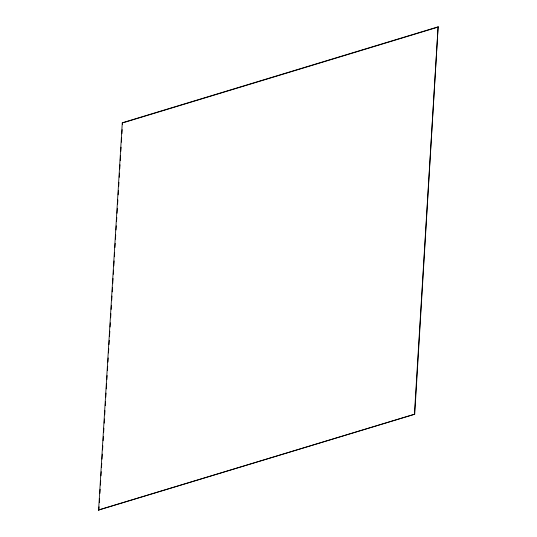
<?xml version="1.0" encoding="UTF-8"?>
<svg xmlns="http://www.w3.org/2000/svg" width="537" height="537" viewBox="0 0 537 537"><rect width="100%" height="100%" fill="white"/><g stroke="black" fill="none" stroke-linecap="round" stroke-linejoin="round"><path stroke-width="0.81" d="M98.6 510.009L122.288 122.792L438.118 26.85L414.712 414.208L98.6 510.009L414.712 414.208M98.882 510.15L99.09 506.807M99.345 502.625L99.6 498.443M99.909 493.422L100.164 489.241M100.419 485.059L100.674 480.877M100.983 475.863L101.238 471.681M101.493 467.499L101.748 463.317M102.003 459.135L102.312 454.114M102.567 449.932L102.822 445.75M103.131 440.736L103.386 436.554M103.641 432.372L103.896 428.19M104.205 423.169L104.46 418.988M104.715 414.806L104.97 410.624M105.279 405.61L105.534 401.428M105.789 397.246L106.044 393.064M106.299 388.882L106.608 383.868M106.863 379.686L107.118 375.504M107.427 370.483L107.682 366.301M107.937 362.119L108.192 357.937M108.501 352.923L108.756 348.741M109.011 344.559L109.266 340.377M109.521 336.196L109.83 331.175M110.085 326.993L110.34 322.811M110.649 317.797L110.904 313.615M111.159 309.433L111.414 305.251M111.723 300.23L111.978 296.048M112.233 291.866L112.488 287.684M112.743 283.502L113.052 278.488M113.307 274.306L113.562 270.124M113.817 265.943L114.126 260.922M114.381 256.74L114.636 252.558M114.945 247.544L115.2 243.362M115.455 239.18L115.71 234.998M116.019 229.977L116.274 225.795M116.529 221.62L116.784 217.438M117.039 213.256L117.348 208.235M117.603 204.053L117.858 199.871M118.167 194.857L118.422 190.675M118.677 186.493L118.932 182.312M119.241 177.291L119.496 173.109M119.751 168.927L120.006 164.745M120.268 160.563L120.57 155.549M120.825 151.367L121.08 147.185M121.389 142.164L121.644 137.982M121.899 133.8L122.161 129.618M122.463 124.604L122.288 122.792M414.436 414.067L438.118 26.85M123.369 122.684L438.4 26.991"/></g></svg>
